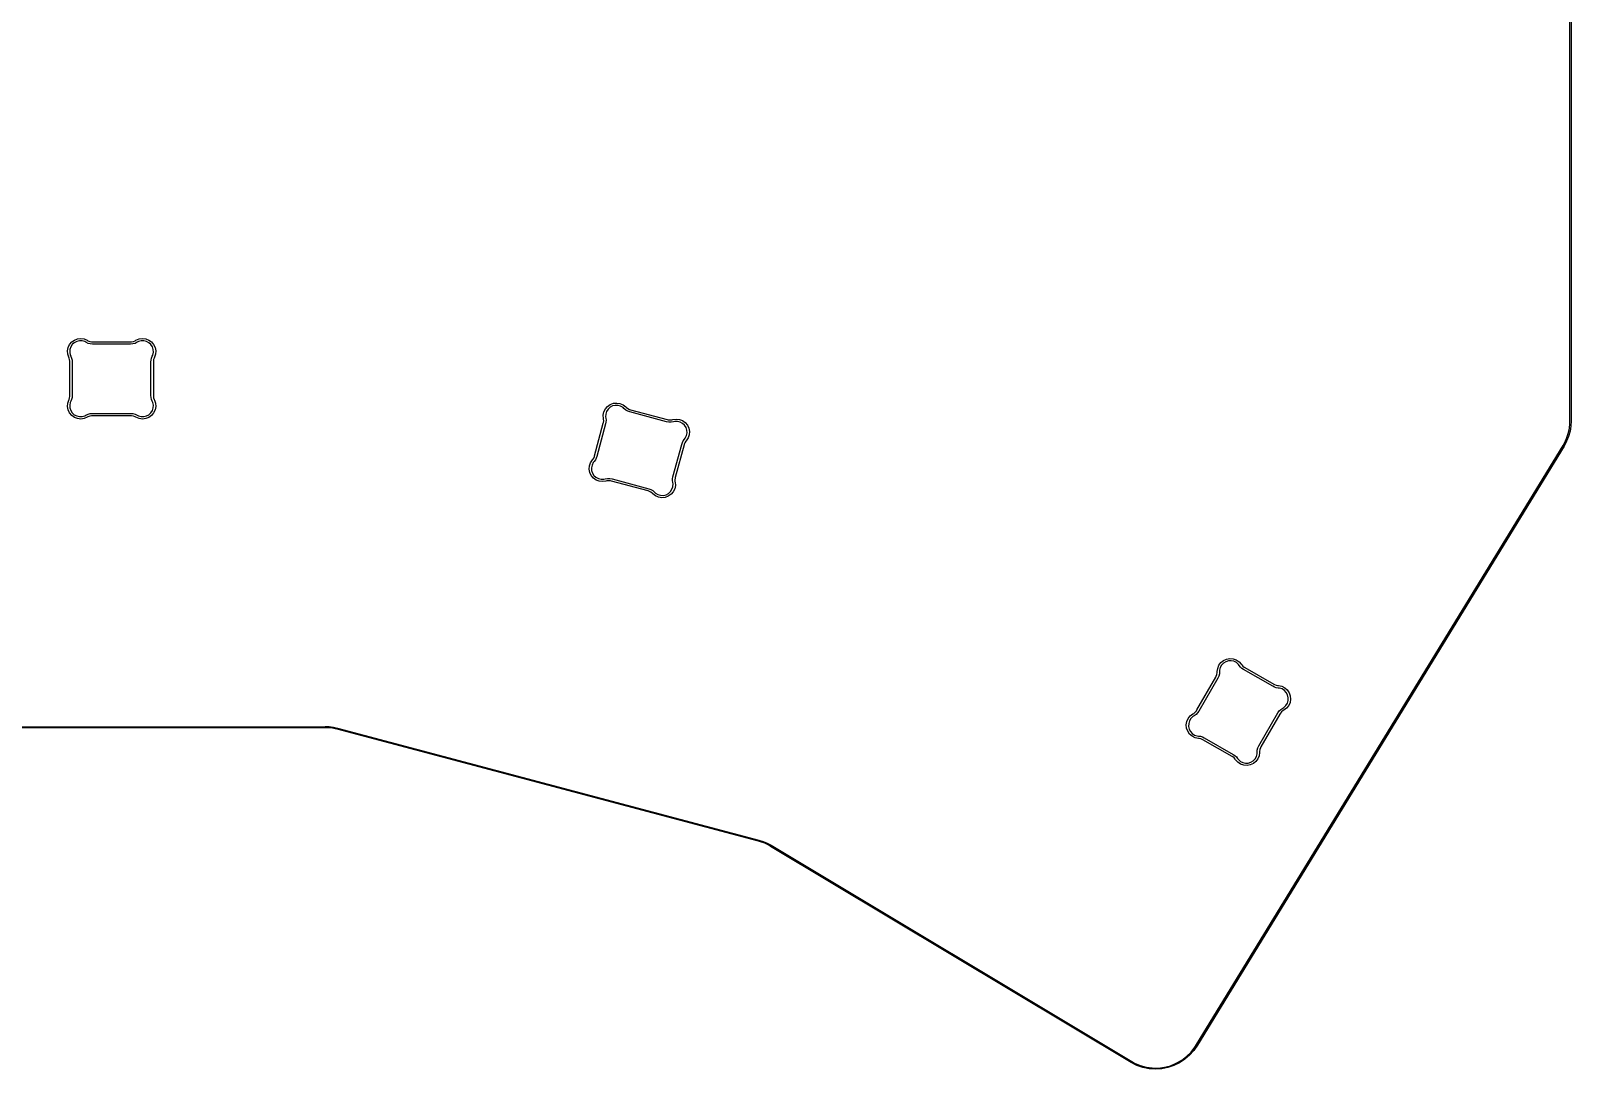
# Model space of a CAD drawing. Header units: inches. Extents: x 0.1 to 12.1, y -5.6 to -1.9.
# Drawn here: x 3.022 to 5.562, y -5.591 to -3.878 of the extents above; entities that cross this region are included whole.
import ezdxf

# ---------------------------------------------------------------- set-up
doc = ezdxf.new("R2010")
doc.units = ezdxf.units.IN
doc.header["$MEASUREMENT"] = 0
doc.layers.add('Edge.Cuts', color=254, linetype='CONTINUOUS', true_color=0xd0d2cd)

msp = doc.modelspace()

# ---------------------------------------------------------------- linework, layer by layer
at = {"layer": 'Edge.Cuts', "linetype": 'CONTINUOUS'}
for p, q in [((5.5601, -4.5213), (5.56, -3.7415)), ((5.5619, -3.7415), (5.5621, -4.5213)), ((3.0862, -4.3955), (3.0898, -4.3913)), ((3.0898, -4.3913), (3.0942, -4.3881)), ((3.0941, -4.3927), (3.0908, -4.3957)), ((3.0981, -4.3905), (3.0941, -4.3927)), ((3.0942, -4.3881), (3.0994, -4.3862)), ((3.1025, -4.3895), (3.0981, -4.3905)), ((3.0994, -4.3862), (3.1049, -4.3856)), ((3.107, -4.3896), (3.1025, -4.3895)), ((3.1049, -4.3856), (3.1103, -4.3864)), ((3.1114, -4.3908), (3.107, -4.3896)), ((3.1103, -4.3864), (3.1154, -4.3885)), ((3.1134, -4.3919), (3.1114, -4.3908)), ((3.1168, -4.3936), (3.1134, -4.3919)), ((3.1154, -4.3885), (3.1167, -4.3893)), ((3.1167, -4.3893), (3.1197, -4.3904)), ((3.1205, -4.3945), (3.1168, -4.3936)), ((3.1197, -4.3904), (3.1227, -4.3909)), ((3.1227, -4.3909), (3.1243, -4.3909)), ((3.1243, -4.3909), (3.1243, -4.3909)), ((3.1243, -4.3909), (3.1869, -4.3909)), ((3.1869, -4.3909), (3.1884, -4.3909)), ((3.1884, -4.3909), (3.1915, -4.3904)), ((3.1943, -4.3936), (3.1907, -4.3945)), ((3.1915, -4.3904), (3.1944, -4.3893)), ((3.1978, -4.3919), (3.1943, -4.3936)), ((3.1944, -4.3893), (3.1958, -4.3885)), ((3.1958, -4.3885), (3.2009, -4.3864)), ((3.1997, -4.3908), (3.1978, -4.3919)), ((3.2041, -4.3896), (3.1997, -4.3908)), ((3.2009, -4.3864), (3.2063, -4.3856)), ((3.2086, -4.3895), (3.2041, -4.3896)), ((3.2063, -4.3856), (3.2118, -4.3862)), ((3.2131, -4.3905), (3.2086, -4.3895)), ((3.2118, -4.3862), (3.2169, -4.3881)), ((3.2171, -4.3927), (3.2131, -4.3905)), ((3.2169, -4.3881), (3.2214, -4.3913)), ((3.2204, -4.3957), (3.2171, -4.3927)), ((3.2214, -4.3913), (3.2249, -4.3955)), ((3.0828, -4.4059), (3.0839, -4.4005)), ((3.0832, -4.4114), (3.0828, -4.4059)), ((3.0849, -4.4166), (3.0832, -4.4114)), ((3.0839, -4.4005), (3.0862, -4.3955)), ((3.0855, -4.4178), (3.0849, -4.4166)), ((3.0849, -4.4166), (3.0849, -4.4166)), ((3.0863, -4.4203), (3.0855, -4.4178)), ((3.0869, -4.4039), (3.0866, -4.4084)), ((3.0866, -4.4084), (3.0875, -4.4129)), ((3.0883, -4.3996), (3.0869, -4.4039)), ((3.0875, -4.4129), (3.0885, -4.4149)), ((3.0908, -4.3957), (3.0883, -4.3996)), ((3.0885, -4.4149), (3.0885, -4.4149)), ((3.0885, -4.4149), (3.0897, -4.4179)), ((3.0897, -4.4179), (3.0904, -4.4211)), ((3.1243, -4.3949), (3.1205, -4.3945)), ((3.1869, -4.3949), (3.1243, -4.3949)), ((3.1243, -4.3949), (3.1243, -4.3949)), ((3.1907, -4.3945), (3.1869, -4.3949)), ((3.2228, -4.3996), (3.2204, -4.3957)), ((3.2208, -4.4211), (3.2215, -4.4179)), ((3.2215, -4.4179), (3.2227, -4.4149)), ((3.2227, -4.4149), (3.2237, -4.4129)), ((3.2243, -4.4039), (3.2228, -4.3996)), ((3.2237, -4.4129), (3.2245, -4.4084)), ((3.2245, -4.4084), (3.2243, -4.4039)), ((3.2249, -4.3955), (3.2273, -4.4005)), ((3.2257, -4.4178), (3.2249, -4.4203)), ((3.2262, -4.4166), (3.2257, -4.4178)), ((3.228, -4.4114), (3.2262, -4.4166)), ((3.2273, -4.4005), (3.2283, -4.4059)), ((3.2283, -4.4059), (3.228, -4.4114)), ((3.0867, -4.423), (3.0863, -4.4203)), ((3.0867, -4.4243), (3.0867, -4.423)), ((3.0867, -4.4796), (3.0867, -4.4243)), ((3.0867, -4.4243), (3.0867, -4.4243)), ((3.0904, -4.4211), (3.0906, -4.4243)), ((3.0906, -4.4243), (3.0906, -4.4243)), ((3.0906, -4.4243), (3.0906, -4.4796)), ((3.2205, -4.4243), (3.2208, -4.4211)), ((3.2205, -4.4796), (3.2205, -4.4243)), ((3.2205, -4.4243), (3.2205, -4.4243)), ((3.2249, -4.4203), (3.2245, -4.423)), ((3.2245, -4.423), (3.2245, -4.4243)), ((3.2245, -4.4243), (3.2245, -4.4243)), ((3.2245, -4.4243), (3.2245, -4.4796)), ((3.0828, -4.498), (3.0832, -4.4925)), ((3.0832, -4.4925), (3.0849, -4.4873)), ((3.0849, -4.4873), (3.0855, -4.4861)), ((3.0849, -4.4873), (3.0849, -4.4873)), ((3.0855, -4.4861), (3.0863, -4.4836)), ((3.0863, -4.4836), (3.0867, -4.481)), ((3.0875, -4.4911), (3.0866, -4.4955)), ((3.0867, -4.481), (3.0867, -4.4796)), ((3.0885, -4.489), (3.0875, -4.4911)), ((3.0897, -4.486), (3.0885, -4.489)), ((3.0885, -4.489), (3.0885, -4.489)), ((3.0885, -4.489), (3.0885, -4.489)), ((3.0904, -4.4829), (3.0897, -4.486)), ((3.0906, -4.4796), (3.0904, -4.4829)), ((3.0906, -4.4796), (3.0906, -4.4796)), ((3.0906, -4.4796), (3.0906, -4.4796)), ((3.2208, -4.4829), (3.2205, -4.4796)), ((3.2215, -4.486), (3.2208, -4.4829)), ((3.2227, -4.489), (3.2215, -4.486)), ((3.2237, -4.4911), (3.2227, -4.489)), ((3.2245, -4.4955), (3.2237, -4.4911)), ((3.2245, -4.4796), (3.2245, -4.481)), ((3.2245, -4.481), (3.2249, -4.4836)), ((3.2249, -4.4836), (3.2257, -4.4861)), ((3.2257, -4.4861), (3.2262, -4.4873)), ((3.2262, -4.4873), (3.2262, -4.4873)), ((3.2262, -4.4873), (3.228, -4.4925)), ((3.228, -4.4925), (3.2283, -4.498)), ((3.9733, -4.4976), (3.9778, -4.4944)), ((3.9778, -4.4944), (3.9829, -4.4925)), ((3.9829, -4.4925), (3.9884, -4.492)), ((3.9884, -4.492), (3.9938, -4.4928)), ((3.9938, -4.4928), (3.9989, -4.495)), ((3.9989, -4.495), (4.0032, -4.4984)), ((3.0839, -4.5034), (3.0828, -4.498)), ((3.0862, -4.5084), (3.0839, -4.5034)), ((3.0898, -4.5126), (3.0862, -4.5084)), ((3.0866, -4.4955), (3.0869, -4.5001)), ((3.0869, -4.5001), (3.0883, -4.5044)), ((3.0883, -4.5044), (3.0908, -4.5082)), ((3.0942, -4.5158), (3.0898, -4.5126)), ((3.0908, -4.5082), (3.0941, -4.5113)), ((3.0941, -4.5113), (3.0981, -4.5134)), ((3.0994, -4.5178), (3.0942, -4.5158)), ((3.0981, -4.5134), (3.1025, -4.5145)), ((3.1049, -4.5184), (3.0994, -4.5178)), ((3.1025, -4.5145), (3.107, -4.5144)), ((3.1103, -4.5176), (3.1049, -4.5184)), ((3.107, -4.5144), (3.1114, -4.5132)), ((3.1154, -4.5154), (3.1103, -4.5176)), ((3.1114, -4.5132), (3.1134, -4.512)), ((3.1134, -4.512), (3.1168, -4.5104)), ((3.1134, -4.512), (3.1134, -4.512)), ((3.1167, -4.5146), (3.1154, -4.5154)), ((3.1154, -4.5154), (3.1154, -4.5154)), ((3.1197, -4.5135), (3.1167, -4.5146)), ((3.1168, -4.5104), (3.1205, -4.5094)), ((3.1227, -4.513), (3.1197, -4.5135)), ((3.1205, -4.5094), (3.1243, -4.5091)), ((3.1243, -4.513), (3.1227, -4.513)), ((3.1243, -4.5091), (3.1869, -4.5091)), ((3.1869, -4.513), (3.1243, -4.513)), ((3.1869, -4.5091), (3.1907, -4.5094)), ((3.1884, -4.513), (3.1869, -4.513)), ((3.1915, -4.5135), (3.1884, -4.513)), ((3.1907, -4.5094), (3.1943, -4.5104)), ((3.1944, -4.5146), (3.1915, -4.5135)), ((3.1943, -4.5104), (3.1978, -4.512)), ((3.1958, -4.5154), (3.1944, -4.5146)), ((3.2009, -4.5176), (3.1958, -4.5154)), ((3.1978, -4.512), (3.1997, -4.5132)), ((3.1997, -4.5132), (3.2041, -4.5144)), ((3.2063, -4.5184), (3.2009, -4.5176)), ((3.2041, -4.5144), (3.2086, -4.5145)), ((3.2118, -4.5178), (3.2063, -4.5184)), ((3.2086, -4.5145), (3.2131, -4.5134)), ((3.2169, -4.5158), (3.2118, -4.5178)), ((3.2131, -4.5134), (3.2171, -4.5113)), ((3.2214, -4.5126), (3.2169, -4.5158)), ((3.2171, -4.5113), (3.2204, -4.5082)), ((3.2204, -4.5082), (3.2228, -4.5044)), ((3.2249, -4.5084), (3.2214, -4.5126)), ((3.2228, -4.5044), (3.2243, -4.5001)), ((3.2243, -4.5001), (3.2245, -4.4955)), ((3.2273, -4.5034), (3.2249, -4.5084)), ((3.2283, -4.498), (3.2273, -4.5034)), ((3.9662, -4.5121), (3.9673, -4.5068)), ((3.9666, -4.5176), (3.9662, -4.5121)), ((3.9668, -4.5189), (3.9666, -4.5176)), ((3.9666, -4.5176), (3.9666, -4.5176)), ((3.9669, -4.5216), (3.9668, -4.5189)), ((3.9673, -4.5068), (3.9697, -4.5018)), ((3.9697, -4.5018), (3.9733, -4.4976)), ((3.9703, -4.5102), (3.97, -4.5147)), ((3.97, -4.5147), (3.9704, -4.5169)), ((3.9718, -4.5058), (3.9703, -4.5102)), ((3.9704, -4.5169), (3.9704, -4.5169)), ((3.9704, -4.5169), (3.9708, -4.5201)), ((3.9708, -4.5201), (3.9707, -4.5234)), ((3.9742, -4.502), (3.9718, -4.5058)), ((3.9776, -4.499), (3.9742, -4.502)), ((3.9816, -4.4969), (3.9776, -4.499)), ((3.986, -4.4959), (3.9816, -4.4969)), ((3.9906, -4.496), (3.986, -4.4959)), ((3.9949, -4.4972), (3.9906, -4.496)), ((3.9988, -4.4995), (3.9949, -4.4972)), ((4.0004, -4.5012), (3.9988, -4.4995)), ((4.0033, -4.5036), (4.0004, -4.5012)), ((4.0004, -4.5012), (4.0004, -4.5012)), ((4.0032, -4.4984), (4.0032, -4.4984)), ((4.0032, -4.4984), (4.0043, -4.4995)), ((4.0066, -4.5055), (4.0033, -4.5036)), ((4.0043, -4.4995), (4.0069, -4.5013)), ((4.0102, -4.5068), (4.0066, -4.5055)), ((4.0069, -4.5013), (4.0097, -4.5026)), ((4.0097, -4.5026), (4.0112, -4.503)), ((4.0706, -4.523), (4.0102, -4.5068)), ((4.0102, -4.5068), (4.0102, -4.5068)), ((4.0112, -4.503), (4.0112, -4.503)), ((4.0112, -4.503), (4.0717, -4.5192)), ((4.0717, -4.5192), (4.0732, -4.5196)), ((4.0732, -4.5196), (4.0763, -4.5199)), ((4.0763, -4.5199), (4.0794, -4.5196)), ((4.0794, -4.5196), (4.0809, -4.5192)), ((4.0809, -4.5192), (4.0864, -4.5184)), ((4.0864, -4.5184), (4.0918, -4.5191)), ((4.0918, -4.5191), (4.097, -4.5211)), ((3.9519, -4.579), (3.9663, -4.5255)), ((3.9701, -4.5265), (3.9557, -4.58)), ((3.9663, -4.5255), (3.9666, -4.5242)), ((3.9663, -4.5255), (3.9663, -4.5255)), ((3.9666, -4.5242), (3.9669, -4.5216)), ((3.9707, -4.5234), (3.9701, -4.5265)), ((4.0744, -4.5237), (4.0706, -4.523)), ((4.0782, -4.5237), (4.0744, -4.5237)), ((4.082, -4.523), (4.0782, -4.5237)), ((4.0841, -4.5224), (4.082, -4.523)), ((4.0887, -4.5224), (4.0841, -4.5224)), ((4.0931, -4.5234), (4.0887, -4.5224)), ((4.0971, -4.5256), (4.0931, -4.5234)), ((4.097, -4.5211), (4.1014, -4.5243)), ((4.1004, -4.5287), (4.0971, -4.5256)), ((4.1028, -4.5325), (4.1004, -4.5287)), ((4.1014, -4.5243), (4.1049, -4.5285)), ((4.1015, -4.5499), (4.1035, -4.5458)), ((4.1042, -4.5369), (4.1028, -4.5325)), ((4.1035, -4.5458), (4.1044, -4.5414)), ((4.1044, -4.5414), (4.1042, -4.5369)), ((4.1049, -4.5285), (4.1073, -4.5335)), ((4.1079, -4.5444), (4.1061, -4.5496)), ((4.1073, -4.5335), (4.1083, -4.5389)), ((4.1083, -4.5389), (4.1079, -4.5444)), ((5.5545, -4.5505), (5.5573, -4.5424)), ((5.5573, -4.5424), (5.5592, -4.5341)), ((5.5602, -4.5387), (5.5578, -4.5471)), ((5.5592, -4.5341), (5.5601, -4.5256)), ((5.5601, -4.5256), (5.5601, -4.5213)), ((5.5616, -4.5301), (5.5602, -4.5387)), ((5.5621, -4.5213), (5.5616, -4.5301)), ((4.0812, -4.6136), (4.0956, -4.5602)), ((4.0994, -4.5612), (4.085, -4.6146)), ((4.0956, -4.5602), (4.0966, -4.5571)), ((4.0966, -4.5571), (4.0981, -4.5542)), ((4.0981, -4.5542), (4.1001, -4.5516)), ((4.0997, -4.5599), (4.0994, -4.5612)), ((4.0994, -4.5612), (4.0994, -4.5612)), ((4.1008, -4.5575), (4.0997, -4.5599)), ((4.1001, -4.5516), (4.1015, -4.5499)), ((4.1001, -4.5516), (4.1001, -4.5516)), ((4.1022, -4.5552), (4.1008, -4.5575)), ((4.103, -4.5542), (4.1022, -4.5552)), ((4.1061, -4.5496), (4.103, -4.5542)), ((4.103, -4.5542), (4.103, -4.5542)), ((4.9441, -5.5499), (5.5487, -4.5619)), ((5.5503, -4.563), (4.9458, -5.5509)), ((5.5487, -4.5619), (5.5509, -4.5583)), ((5.5545, -4.5552), (5.5503, -4.563)), ((5.5509, -4.5583), (5.5545, -4.5505)), ((5.5578, -4.5471), (5.5545, -4.5552)), ((3.9431, -4.6012), (3.9435, -4.5957)), ((3.9435, -4.5957), (3.9452, -4.5905)), ((3.9452, -4.5905), (3.9483, -4.5859)), ((3.9478, -4.5943), (3.9469, -4.5988)), ((3.9498, -4.5902), (3.9478, -4.5943)), ((3.9483, -4.5859), (3.9491, -4.5849)), ((3.9483, -4.5859), (3.9483, -4.5859)), ((3.9491, -4.5849), (3.9505, -4.5827)), ((3.9512, -4.5885), (3.9498, -4.5902)), ((3.9505, -4.5827), (3.9516, -4.5803)), ((3.9532, -4.5859), (3.9512, -4.5885)), ((3.9512, -4.5885), (3.9512, -4.5885)), ((3.9512, -4.5885), (3.9512, -4.5885)), ((3.9516, -4.5803), (3.9519, -4.579)), ((3.9547, -4.583), (3.9532, -4.5859)), ((3.9557, -4.58), (3.9547, -4.583)), ((3.9557, -4.58), (3.9557, -4.58)), ((3.9557, -4.58), (3.9557, -4.58)), ((3.944, -4.6066), (3.9431, -4.6012)), ((3.9464, -4.6116), (3.944, -4.6066)), ((3.9499, -4.6159), (3.9464, -4.6116)), ((3.9469, -4.5988), (3.9471, -4.6033)), ((3.9471, -4.6033), (3.9485, -4.6076)), ((3.9485, -4.6076), (3.9509, -4.6114)), ((3.9543, -4.6191), (3.9499, -4.6159)), ((3.9509, -4.6114), (3.9542, -4.6145)), ((3.9542, -4.6145), (3.9582, -4.6167)), ((3.9595, -4.6211), (3.9543, -4.6191)), ((3.9582, -4.6167), (3.9626, -4.6178)), ((3.9649, -4.6217), (3.9595, -4.6211)), ((3.9626, -4.6178), (3.9672, -4.6177)), ((3.9704, -4.621), (3.9649, -4.6217)), ((3.9672, -4.6177), (3.9694, -4.6172)), ((3.9694, -4.6172), (3.9731, -4.6165)), ((3.9694, -4.6172), (3.9694, -4.6172)), ((3.9719, -4.6205), (3.9704, -4.621)), ((3.9704, -4.621), (3.9704, -4.621)), ((3.975, -4.6203), (3.9719, -4.6205)), ((3.9731, -4.6165), (3.9769, -4.6165)), ((3.9781, -4.6205), (3.975, -4.6203)), ((3.9769, -4.6165), (3.9807, -4.6171)), ((3.9796, -4.6209), (3.9781, -4.6205)), ((4.0401, -4.6371), (3.9796, -4.6209)), ((3.9807, -4.6171), (4.0411, -4.6333)), ((4.0805, -4.62), (4.0806, -4.6168)), ((4.0809, -4.6232), (4.0805, -4.62)), ((4.0806, -4.6168), (4.0812, -4.6136)), ((4.0847, -4.6159), (4.0844, -4.6186)), ((4.0844, -4.6186), (4.0845, -4.6212)), ((4.0845, -4.6212), (4.0847, -4.6225)), ((4.085, -4.6146), (4.0847, -4.6159)), ((4.0416, -4.6375), (4.0401, -4.6371)), ((4.0411, -4.6333), (4.0447, -4.6346)), ((4.0444, -4.6389), (4.0416, -4.6375)), ((4.047, -4.6407), (4.0444, -4.6389)), ((4.0447, -4.6346), (4.048, -4.6365)), ((4.0481, -4.6418), (4.047, -4.6407)), ((4.048, -4.6365), (4.0509, -4.639)), ((4.0524, -4.6452), (4.0481, -4.6418)), ((4.0481, -4.6418), (4.0481, -4.6418)), ((4.0509, -4.639), (4.0509, -4.639)), ((4.0509, -4.639), (4.0525, -4.6406)), ((4.0575, -4.6473), (4.0524, -4.6452)), ((4.0525, -4.6406), (4.0564, -4.6429)), ((4.0564, -4.6429), (4.0607, -4.6442)), ((4.0629, -4.6482), (4.0575, -4.6473)), ((4.0607, -4.6442), (4.0653, -4.6443)), ((4.0653, -4.6443), (4.0697, -4.6433)), ((4.0735, -4.6457), (4.0684, -4.6476)), ((4.0697, -4.6433), (4.0737, -4.6412)), ((4.078, -4.6426), (4.0735, -4.6457)), ((4.0737, -4.6412), (4.0771, -4.6381)), ((4.0771, -4.6381), (4.0795, -4.6343)), ((4.0816, -4.6384), (4.078, -4.6426)), ((4.0795, -4.6343), (4.081, -4.63)), ((4.0813, -4.6255), (4.0809, -4.6232)), ((4.081, -4.63), (4.0813, -4.6255)), ((4.084, -4.6334), (4.0816, -4.6384)), ((4.0851, -4.628), (4.084, -4.6334)), ((4.0847, -4.6225), (4.0847, -4.6225)), ((4.0847, -4.6225), (4.0851, -4.628)), ((4.0684, -4.6476), (4.0629, -4.6482)), ((4.9793, -4.9296), (4.9813, -4.9244)), ((4.9813, -4.9244), (4.9845, -4.92)), ((4.9858, -4.9244), (4.9836, -4.9283)), ((4.9845, -4.92), (4.9888, -4.9165)), ((4.989, -4.9211), (4.9858, -4.9244)), ((4.9888, -4.9165), (4.9938, -4.9142)), ((4.9928, -4.9187), (4.989, -4.9211)), ((4.9971, -4.9173), (4.9928, -4.9187)), ((4.9938, -4.9142), (4.9992, -4.9133)), ((5.0017, -4.9171), (4.9971, -4.9173)), ((4.9992, -4.9133), (5.0047, -4.9137)), ((5.0061, -4.918), (5.0017, -4.9171)), ((5.0047, -4.9137), (5.0099, -4.9155)), ((5.0102, -4.9201), (5.0061, -4.918)), ((5.0099, -4.9155), (5.0145, -4.9186)), ((5.0136, -4.9231), (5.0102, -4.9201)), ((5.0149, -4.9249), (5.0136, -4.9231)), ((5.0145, -4.9186), (5.0181, -4.9227)), ((5.0169, -4.9275), (5.0149, -4.9249)), ((5.0149, -4.9249), (5.0149, -4.9249)), ((5.0149, -4.9249), (5.0149, -4.9249)), ((5.0181, -4.9227), (5.0181, -4.9227)), ((5.0181, -4.9227), (5.0189, -4.9238)), ((5.0189, -4.9238), (5.0207, -4.9257)), ((5.0207, -4.9257), (5.0228, -4.9274)), ((4.9449, -4.9981), (4.9762, -4.944)), ((4.9796, -4.9459), (4.9483, -5.0001)), ((4.9762, -4.944), (4.977, -4.9426)), ((4.977, -4.9426), (4.9781, -4.9397)), ((4.9781, -4.9397), (4.9786, -4.9366)), ((4.9786, -4.935), (4.9793, -4.9296)), ((4.9786, -4.9366), (4.9786, -4.935)), ((4.9786, -4.935), (4.9786, -4.935)), ((4.9812, -4.9425), (4.9796, -4.9459)), ((4.9796, -4.9459), (4.9796, -4.9459)), ((4.9796, -4.9459), (4.9796, -4.9459)), ((4.9822, -4.9388), (4.9812, -4.9425)), ((4.9825, -4.935), (4.9822, -4.9388)), ((4.9836, -4.9283), (4.9825, -4.9327)), ((4.9825, -4.9327), (4.9825, -4.935)), ((4.9825, -4.935), (4.9825, -4.935)), ((5.0193, -4.9297), (5.0169, -4.9275)), ((5.0219, -4.9315), (5.0193, -4.9297)), ((5.0699, -4.9591), (5.0219, -4.9315)), ((5.0219, -4.9315), (5.0219, -4.9315)), ((5.0219, -4.9315), (5.0219, -4.9315)), ((5.0228, -4.9274), (5.0239, -4.9281)), ((5.0239, -4.9281), (5.0239, -4.9281)), ((5.0239, -4.9281), (5.0718, -4.9557)), ((5.0728, -4.9606), (5.0699, -4.9591)), ((5.0699, -4.9591), (5.0699, -4.9591)), ((5.0718, -4.9557), (5.0718, -4.9557)), ((5.0718, -4.9557), (5.073, -4.9564)), ((5.0759, -4.9615), (5.0728, -4.9606)), ((5.073, -4.9564), (5.0755, -4.9574)), ((5.0755, -4.9574), (5.078, -4.958)), ((5.0791, -4.962), (5.0759, -4.9615)), ((5.078, -4.958), (5.0794, -4.9581)), ((5.0813, -4.9622), (5.0791, -4.962)), ((5.0791, -4.962), (5.0791, -4.962)), ((5.0794, -4.9581), (5.0794, -4.9581)), ((5.0794, -4.9581), (5.0848, -4.9592)), ((5.0856, -4.9636), (5.0813, -4.9622)), ((5.0848, -4.9592), (5.0897, -4.9616)), ((5.0894, -4.9661), (5.0856, -4.9636)), ((5.0924, -4.9695), (5.0894, -4.9661)), ((5.0897, -4.9616), (5.0939, -4.9652)), ((5.0945, -4.9735), (5.0924, -4.9695)), ((5.0939, -4.9652), (5.097, -4.9697)), ((5.0955, -4.978), (5.0945, -4.9735)), ((5.097, -4.9697), (5.0989, -4.9749)), ((5.0989, -4.9749), (5.0994, -4.9804)), ((4.9397, -5.0039), (4.9421, -5.0019)), ((4.9421, -5.0019), (4.9442, -4.9995)), ((4.9442, -4.9995), (4.9449, -4.9981)), ((4.9449, -4.9981), (4.9449, -4.9981)), ((4.9483, -5.0001), (4.9462, -5.0032)), ((4.9483, -5.0001), (4.9483, -5.0001)), ((5.0472, -5.0572), (5.0785, -5.003)), ((5.0785, -5.003), (5.0807, -4.9999)), ((5.0785, -5.003), (5.0785, -5.003)), ((5.0807, -4.9999), (5.0834, -4.9972)), ((5.0847, -5.0012), (5.0827, -5.0036)), ((5.0834, -4.9972), (5.0865, -4.995)), ((5.0871, -4.9992), (5.0847, -5.0012)), ((5.0865, -4.995), (5.0885, -4.9939)), ((5.0865, -4.995), (5.0865, -4.995)), ((5.0885, -4.9985), (5.0871, -4.9992)), ((5.0885, -4.9939), (5.0917, -4.9907)), ((5.0929, -4.9952), (5.0885, -4.9985)), ((5.0885, -4.9985), (5.0885, -4.9985)), ((5.0917, -4.9907), (5.0941, -4.9869)), ((5.0963, -4.9908), (5.0929, -4.9952)), ((5.0941, -4.9869), (5.0954, -4.9825)), ((5.0954, -4.9825), (5.0955, -4.978)), ((5.0985, -4.9858), (5.0963, -4.9908)), ((5.0994, -4.9804), (5.0985, -4.9858)), ((2.8095, -5.0261), (3.5075, -5.0254)), ((3.5075, -5.0274), (2.8095, -5.0281)), ((3.5075, -5.0254), (3.5075, -5.0254)), ((3.5075, -5.0254), (3.5075, -5.0254)), ((3.5075, -5.0254), (3.5144, -5.0257)), ((3.5109, -5.0274), (3.5075, -5.0274)), ((3.5176, -5.0279), (3.5109, -5.0274)), ((3.5144, -5.0257), (3.5212, -5.0266)), ((3.5242, -5.0291), (3.5176, -5.0279)), ((3.5212, -5.0266), (3.528, -5.0281)), ((3.528, -5.0281), (4.2226, -5.2127)), ((4.9275, -5.0228), (4.9283, -5.0173)), ((4.928, -5.0282), (4.9275, -5.0228)), ((4.9299, -5.0334), (4.928, -5.0282)), ((4.9283, -5.0173), (4.9306, -5.0123)), ((4.9306, -5.0123), (4.934, -5.008)), ((4.9315, -5.0206), (4.9313, -5.0252)), ((4.9313, -5.0252), (4.9323, -5.0296)), ((4.9328, -5.0163), (4.9315, -5.0206)), ((4.9351, -5.0124), (4.9328, -5.0163)), ((4.934, -5.008), (4.9384, -5.0047)), ((4.9384, -5.0092), (4.9351, -5.0124)), ((4.9384, -5.0047), (4.9397, -5.0039)), ((4.9384, -5.0047), (4.9384, -5.0047)), ((4.9403, -5.0081), (4.9384, -5.0092)), ((4.9435, -5.0059), (4.9403, -5.0081)), ((4.9403, -5.0081), (4.9403, -5.0081)), ((4.9462, -5.0032), (4.9435, -5.0059)), ((5.0819, -5.005), (5.0506, -5.0592)), ((5.0827, -5.0036), (5.0819, -5.005)), ((5.0819, -5.005), (5.0819, -5.005)), ((3.5275, -5.03), (3.5242, -5.0291)), ((4.2221, -5.2147), (3.5275, -5.03)), ((4.933, -5.0379), (4.9299, -5.0334)), ((4.9323, -5.0296), (4.9344, -5.0336)), ((4.9372, -5.0415), (4.933, -5.0379)), ((4.9344, -5.0336), (4.9374, -5.037)), ((4.9421, -5.044), (4.9372, -5.0415)), ((4.9374, -5.037), (4.9412, -5.0395)), ((4.9412, -5.0395), (4.9455, -5.041)), ((4.9475, -5.0451), (4.9421, -5.044)), ((4.9455, -5.041), (4.9478, -5.0412)), ((4.9488, -5.0452), (4.9475, -5.0451)), ((4.9475, -5.0451), (4.9475, -5.0451)), ((4.9478, -5.0412), (4.9478, -5.0412)), ((4.9478, -5.0412), (4.951, -5.0416)), ((4.9514, -5.0458), (4.9488, -5.0452)), ((4.951, -5.0416), (4.9541, -5.0426)), ((4.9539, -5.0467), (4.9514, -5.0458)), ((4.955, -5.0474), (4.9539, -5.0467)), ((4.9541, -5.0426), (4.957, -5.044)), ((5.0029, -5.0751), (4.955, -5.0474)), ((4.955, -5.0474), (4.955, -5.0474)), ((4.957, -5.044), (4.957, -5.044)), ((4.957, -5.044), (5.0049, -5.0717)), ((5.0041, -5.0757), (5.0029, -5.0751)), ((5.0029, -5.0751), (5.0029, -5.0751)), ((5.0062, -5.0774), (5.0041, -5.0757)), ((5.0049, -5.0717), (5.0049, -5.0717)), ((5.0049, -5.0717), (5.0076, -5.0735)), ((5.008, -5.0793), (5.0062, -5.0774)), ((5.0076, -5.0735), (5.01, -5.0757)), ((5.01, -5.0757), (5.012, -5.0782)), ((5.012, -5.0782), (5.0133, -5.0801)), ((5.0379, -5.0821), (5.041, -5.0788)), ((5.041, -5.0788), (5.0432, -5.0748)), ((5.0456, -5.0787), (5.0423, -5.0831)), ((5.0432, -5.0748), (5.0443, -5.0704)), ((5.0443, -5.0681), (5.0446, -5.0643)), ((5.0443, -5.0704), (5.0443, -5.0681)), ((5.0446, -5.0643), (5.0456, -5.0607)), ((5.0456, -5.0607), (5.0472, -5.0572)), ((5.0476, -5.0736), (5.0456, -5.0787)), ((5.0483, -5.0681), (5.0476, -5.0736)), ((5.0488, -5.0635), (5.0483, -5.0666)), ((5.0483, -5.0666), (5.0483, -5.0681)), ((5.0499, -5.0605), (5.0488, -5.0635)), ((5.0506, -5.0592), (5.0499, -5.0605)), ((5.0087, -5.0804), (5.008, -5.0793)), ((5.0124, -5.0845), (5.0087, -5.0804)), ((5.0169, -5.0876), (5.0124, -5.0845)), ((5.0133, -5.0801), (5.0167, -5.0831)), ((5.0167, -5.0831), (5.0207, -5.0851)), ((5.0221, -5.0894), (5.0169, -5.0876)), ((5.0207, -5.0851), (5.0252, -5.086)), ((5.0276, -5.0899), (5.0221, -5.0894)), ((5.0252, -5.086), (5.0297, -5.0858)), ((5.033, -5.0889), (5.0276, -5.0899)), ((5.0297, -5.0858), (5.034, -5.0845)), ((5.0381, -5.0866), (5.033, -5.0889)), ((5.034, -5.0845), (5.0379, -5.0821)), ((5.0423, -5.0831), (5.0381, -5.0866)), ((4.2256, -5.2156), (4.2221, -5.2147)), ((4.2221, -5.2147), (4.2221, -5.2147)), ((4.2226, -5.2127), (4.2297, -5.215)), ((4.2324, -5.2181), (4.2256, -5.2156)), ((4.2297, -5.215), (4.2366, -5.2179)), ((4.239, -5.2212), (4.2324, -5.2181)), ((4.2366, -5.2179), (4.2431, -5.2214)), ((4.2421, -5.2231), (4.239, -5.2212)), ((4.8366, -5.5797), (4.2421, -5.2231)), ((4.2431, -5.2214), (4.8376, -5.578)), ((4.9399, -5.5596), (4.933, -5.5674)), ((4.9353, -5.5624), (4.9415, -5.5543)), ((4.9457, -5.5509), (4.9399, -5.5596)), ((4.9415, -5.5543), (4.9441, -5.5499)), ((4.9441, -5.5499), (4.9441, -5.5499)), ((4.9441, -5.5499), (4.9441, -5.5499)), ((4.9458, -5.5509), (4.9457, -5.5509)), ((4.8459, -5.5844), (4.8366, -5.5797)), ((4.8366, -5.5797), (4.8366, -5.5797)), ((4.8366, -5.5797), (4.8366, -5.5797)), ((4.8376, -5.578), (4.842, -5.5806)), ((4.842, -5.5806), (4.8514, -5.5846)), ((4.8558, -5.5878), (4.8459, -5.5844)), ((4.8514, -5.5846), (4.8613, -5.5872)), ((4.8613, -5.5872), (4.8714, -5.5886)), ((4.8917, -5.5874), (4.9016, -5.5848)), ((4.9071, -5.5846), (4.8972, -5.588)), ((4.9016, -5.5848), (4.911, -5.5809)), ((4.9165, -5.58), (4.9071, -5.5846)), ((4.911, -5.5809), (4.9199, -5.5758)), ((4.9252, -5.5743), (4.9165, -5.58)), ((4.9199, -5.5758), (4.928, -5.5696)), ((4.933, -5.5674), (4.9252, -5.5743)), ((4.928, -5.5696), (4.9353, -5.5624)), ((4.8661, -5.5899), (4.8558, -5.5878)), ((4.8765, -5.5906), (4.8661, -5.5899)), ((4.8714, -5.5886), (4.8816, -5.5887)), ((4.8869, -5.59), (4.8765, -5.5906)), ((4.8816, -5.5887), (4.8917, -5.5874)), ((4.8972, -5.588), (4.8869, -5.59))]:
    msp.add_line(p, q, dxfattribs=at)

doc.saveas('drawing.dxf')
